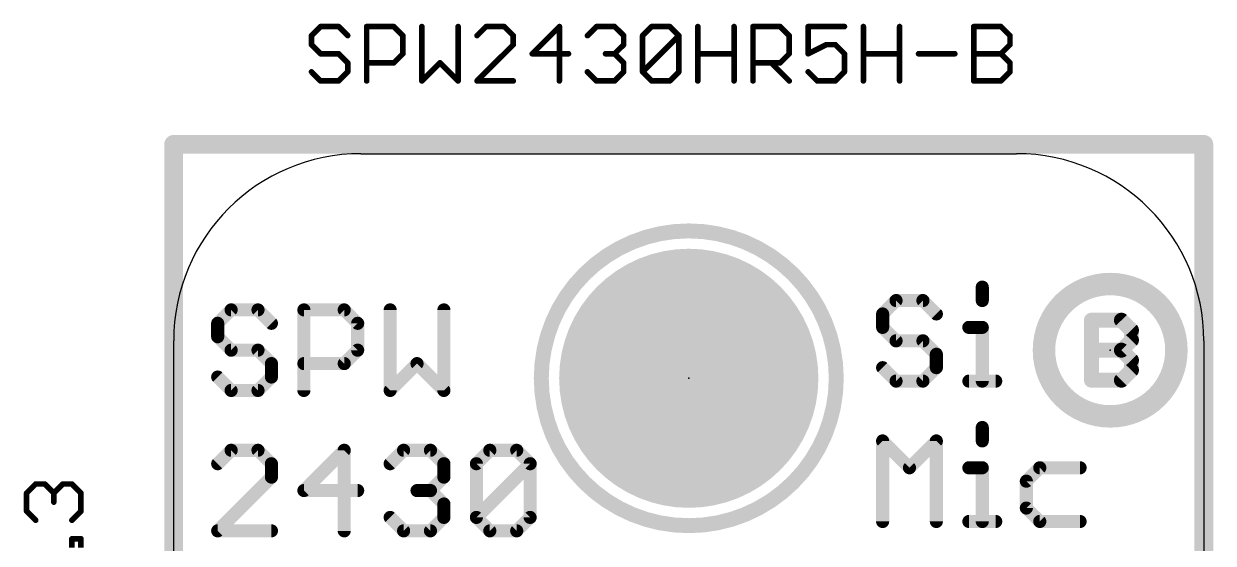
# Model space of a CAD drawing. Extents: x -2 to 14.1, y -0.1 to 17.5.
# Drawn here: x -2.03 to 14.1, y 10.46 to 17.51 of the extents above; entities that cross this region are included whole.
import ezdxf

# ---------------------------------------------------------------- set-up
doc = ezdxf.new("R2010")
doc.units = 0
for name, color, linetype in [('1', 12, 'CONTINUOUS'), ('16', 132, 'CONTINUOUS'), ('17', 110, 'CONTINUOUS'), ('20', 53, 'CONTINUOUS'), ('21', 40, 'CONTINUOUS'), ('23', 53, 'CONTINUOUS'), ('27', 253, 'CONTINUOUS')]:
    doc.layers.add(name, color=color, linetype=linetype)

# ---------------------------------------------------------------- blocks, each defined once
blk = doc.blocks.new('ROUNDP')
at = {"const_width": 0.5}
blk.add_lwpolyline([(0, -0.25, 1), (0, 0.25, 1), (0, -0.25)], format="xyb", dxfattribs=at)

msp = doc.modelspace()

# ---------------------------------------------------------------- linework, layer by layer
at = {"layer": '1', "const_width": 0.254}
for points in [[(0, 0), (0, 15.875)], [(0, 15.875), (13.97, 15.875)], [(13.97, 15.875), (13.97, 0)]]:
    msp.add_lwpolyline(points, dxfattribs=at)
at = {"layer": '1', "const_width": 0.127}
for points in [[(0.0635, 15.875, 1), (-0.0635, 15.875)], [(0, 15.9385, 1), (0, 15.8115)], [(14.0335, 15.875, 1), (13.9065, 15.875)], [(13.97, 15.8115, 1), (13.97, 15.9385)]]:
    msp.add_lwpolyline(points, format="xyb", dxfattribs=at)
at = {"layer": '16', "const_width": 0.254}
for points in [[(0, 0.254), (0, 15.875)], [(0, 15.875), (13.97, 15.875)], [(13.97, 15.875), (13.97, 0)]]:
    msp.add_lwpolyline(points, dxfattribs=at)
at = {"layer": '16', "const_width": 0.127}
for points in [[(0.0635, 15.875, 1), (-0.0635, 15.875)], [(0, 15.9385, 1), (0, 15.8115)], [(14.0335, 15.875, 1), (13.9065, 15.875)], [(13.97, 15.8115, 1), (13.97, 15.9385)]]:
    msp.add_lwpolyline(points, format="xyb", dxfattribs=at)
at = {"layer": '20'}
for p, q in [((2.54, 15.748), (11.43, 15.748)), ((0, 0), (0, 13.208)), ((13.97, 13.208), (13.97, 0))]:
    msp.add_line(p, q, dxfattribs=at)
for centre, start, end in [((2.54, 13.208), 90, 180), ((11.43, 13.208), 0, 90)]:
    msp.add_arc(centre, 2.54, start, end, dxfattribs=at)
at = {"layer": '21'}
for points, const_width in [([(6.985, 10.7, 1), (6.985, 14.7, 1), (6.985, 10.7)], 0.2032), ([(12.7, 12.183, 1), (12.7, 13.979, 1), (12.7, 12.183)], 0.3048), ([(11.0099, 13.9372, 1), (10.921, 13.9372)], 0.0889), ([(0.7791, 13.6725, 1), (0.7791, 13.5836)], 0.0889), ([(0.8105, 13.5966, 1), (0.7477, 13.6595)], 0.0889), ([(1.1749, 13.6595, 1), (1.112, 13.5966)], 0.0889), ([(1.1435, 13.5836, 1), (1.1435, 13.6725)], 0.0889), ([(1.8107, 13.628, 1), (1.7218, 13.628)], 0.0889), ([(1.7663, 13.6725, 1), (1.7663, 13.5836)], 0.0889), ([(2.3443, 13.6595, 1), (2.2814, 13.5966)], 0.0889), ([(2.3129, 13.5836, 1), (2.3129, 13.6725)], 0.0889), ([(2.9801, 13.628, 1), (2.8912, 13.628)], 0.0889), ([(3.7089, 13.628, 1), (3.62, 13.628)], 0.0889), ([(9.7961, 13.7995, 1), (9.7961, 13.7106)], 0.0889), ([(9.8275, 13.7236, 1), (9.7647, 13.7865)], 0.0889), ([(10.1919, 13.7865, 1), (10.129, 13.7236)], 0.0889), ([(10.1605, 13.7106, 1), (10.1605, 13.7995)], 0.0889), ([(10.921, 13.755, 1), (11.0099, 13.755)], 0.0889), ([(9.6584, 13.5728, 1), (9.5695, 13.5728)], 0.0889), ([(9.5825, 13.6043, 1), (9.6453, 13.5414)], 0.0889), ([(10.3112, 13.5414, 1), (10.3741, 13.6043)], 0.0889), ([(12.4968, 13.4881, 1), (12.3952, 13.4881)], 0.1016), ([(12.446, 13.5389, 1), (12.446, 13.4373)], 0.1016), ([(12.8887, 13.524, 1), (12.8168, 13.4522)], 0.1016), ([(12.8527, 13.4373, 1), (12.8527, 13.5389)], 0.1016), ([(0.6413, 13.4458, 1), (0.5524, 13.4458)], 0.0889), ([(0.5655, 13.4773, 1), (0.6283, 13.4144)], 0.0889), ([(1.2942, 13.4144, 1), (1.3571, 13.4773)], 0.0889), ([(2.5395, 13.4458, 1), (2.4506, 13.4458)], 0.0889), ([(2.4636, 13.4144, 1), (2.5265, 13.4773)], 0.0889), ([(9.6453, 13.4221, 1), (9.5825, 13.3592)], 0.0889), ([(9.5695, 13.3907, 1), (9.6584, 13.3907)], 0.0889), ([(10.7833, 13.4351, 1), (10.7833, 13.3462)], 0.0889), ([(11.0099, 13.3907, 1), (10.921, 13.3907)], 0.0889), ([(10.9655, 13.3462, 1), (10.9655, 13.4351)], 0.0889), ([(13.0391, 13.3525, 1), (12.9375, 13.3525)], 0.1016), ([(12.9524, 13.3166, 1), (13.0242, 13.3884)], 0.1016), ([(0.6283, 13.2951, 1), (0.5655, 13.2322)], 0.0889), ([(0.5524, 13.2637, 1), (0.6413, 13.2637)], 0.0889), ([(9.7961, 13.2529, 1), (9.7961, 13.164)], 0.0889), ([(9.7647, 13.177, 1), (9.8275, 13.2399)], 0.0889), ([(10.1919, 13.2399, 1), (10.129, 13.177)], 0.0889), ([(10.1605, 13.164, 1), (10.1605, 13.2529)], 0.0889), ([(12.9375, 13.2169, 1), (13.0391, 13.2169)], 0.1016), ([(13.0242, 13.181, 1), (12.9524, 13.2528)], 0.1016), ([(0.7791, 13.1259, 1), (0.7791, 13.037)], 0.0889), ([(0.7477, 13.05, 1), (0.8105, 13.1129)], 0.0889), ([(1.1749, 13.1129, 1), (1.112, 13.05)], 0.0889), ([(1.1435, 13.037, 1), (1.1435, 13.1259)], 0.0889), ([(2.4506, 13.0815, 1), (2.5395, 13.0815)], 0.0889), ([(2.5265, 13.05, 1), (2.4636, 13.1129)], 0.0889), ([(10.3871, 13.0263, 1), (10.2982, 13.0263)], 0.0889), ([(10.3112, 12.9948, 1), (10.3741, 13.0577)], 0.0889), ([(12.446, 13.1321, 1), (12.446, 13.0305)], 0.1016), ([(12.8887, 13.1173, 1), (12.8168, 13.0454)], 0.1016), ([(12.8168, 13.1173, 1), (12.8887, 13.0454)], 0.1016), ([(12.8527, 13.0305, 1), (12.8527, 13.1321)], 0.1016), ([(1.3701, 12.8993, 1), (1.2812, 12.8993)], 0.0889), ([(1.2942, 12.8678, 1), (1.3571, 12.9307)], 0.0889), ([(1.7663, 12.9437, 1), (1.7663, 12.8548)], 0.0889), ([(2.2814, 12.9307, 1), (2.3443, 12.8678)], 0.0889), ([(2.3129, 12.8548, 1), (2.3129, 12.9437)], 0.0889), ([(3.3315, 12.9307, 1), (3.2686, 12.8678)], 0.0889), ([(3.3315, 12.8678, 1), (3.2686, 12.9307)], 0.0889), ([(9.6453, 12.8755, 1), (9.5825, 12.8127)], 0.0889), ([(10.3741, 12.8127, 1), (10.3112, 12.8755)], 0.0889), ([(13.0391, 12.9458, 1), (12.9375, 12.9458)], 0.1016), ([(12.9524, 12.9098, 1), (13.0242, 12.9817)], 0.1016), ([(13.0242, 12.7743, 1), (12.9524, 12.8461)], 0.1016), ([(0.6283, 12.7485, 1), (0.5655, 12.6857)], 0.0889), ([(1.2812, 12.7171, 1), (1.3701, 12.7171)], 0.0889), ([(1.3571, 12.6857, 1), (1.2942, 12.7485)], 0.0889), ([(9.7961, 12.7064, 1), (9.7961, 12.6175)], 0.0889), ([(10.1605, 12.6175, 1), (10.1605, 12.7064)], 0.0889), ([(10.2982, 12.8441, 1), (10.3871, 12.8441)], 0.0889), ([(10.7833, 12.7064, 1), (10.7833, 12.6175)], 0.0889), ([(11.1477, 12.6175, 1), (11.1477, 12.7064)], 0.0889), ([(12.446, 12.7254, 1), (12.446, 12.6238)], 0.1016), ([(12.8168, 12.7105, 1), (12.8887, 12.6387)], 0.1016), ([(12.8527, 12.6238, 1), (12.8527, 12.7254)], 0.1016), ([(12.9375, 12.8102, 1), (13.0391, 12.8102)], 0.1016), ([(0.7791, 12.5793, 1), (0.7791, 12.4905)], 0.0889), ([(0.7477, 12.5035, 1), (0.8105, 12.5663)], 0.0889), ([(1.112, 12.5663, 1), (1.1749, 12.5035)], 0.0889), ([(1.1435, 12.4905, 1), (1.1435, 12.5793)], 0.0889), ([(2.9043, 12.5663, 1), (2.9671, 12.5035)], 0.0889), ([(3.633, 12.5035, 1), (3.6959, 12.5663)], 0.0889), ([(9.7647, 12.6305, 1), (9.8275, 12.6933)], 0.0889), ([(10.129, 12.6933, 1), (10.1919, 12.6305)], 0.0889), ([(10.921, 12.6619, 1), (11.0099, 12.6619)], 0.0889), ([(12.3952, 12.6746, 1), (12.4968, 12.6746)], 0.1016), ([(1.7218, 12.5349, 1), (1.8107, 12.5349)], 0.0889), ([(2.8912, 12.5349, 1), (2.9801, 12.5349)], 0.0889), ([(3.62, 12.5349, 1), (3.7089, 12.5349)], 0.0889), ([(11.0099, 12.0322, 1), (10.921, 12.0322)], 0.0889), ([(9.6584, 11.85, 1), (9.5695, 11.85)], 0.0889), ([(9.6453, 11.8815, 1), (9.5825, 11.8186)], 0.0889), ([(10.3871, 11.85, 1), (10.2982, 11.85)], 0.0889), ([(10.3741, 11.8186, 1), (10.3112, 11.8815)], 0.0889), ([(0.7791, 11.7675, 1), (0.7791, 11.6786)], 0.0889), ([(0.8105, 11.6916, 1), (0.7477, 11.7545)], 0.0889), ([(1.1749, 11.7545, 1), (1.112, 11.6916)], 0.0889), ([(1.1435, 11.6786, 1), (1.1435, 11.7675)], 0.0889), ([(2.3573, 11.723, 1), (2.2684, 11.723)], 0.0889), ([(2.3443, 11.6916, 1), (2.2814, 11.7545)], 0.0889), ([(3.1179, 11.7675, 1), (3.1179, 11.6786)], 0.0889), ([(3.1493, 11.6916, 1), (3.0865, 11.7545)], 0.0889), ([(3.5137, 11.7545, 1), (3.4508, 11.6916)], 0.0889), ([(3.4823, 11.6786, 1), (3.4823, 11.7675)], 0.0889), ([(4.2873, 11.7675, 1), (4.2873, 11.6786)], 0.0889), ([(4.3187, 11.6916, 1), (4.2558, 11.7545)], 0.0889), ([(4.6831, 11.7545, 1), (4.6202, 11.6916)], 0.0889), ([(4.6517, 11.6786, 1), (4.6517, 11.7675)], 0.0889), ([(10.921, 11.85, 1), (11.0099, 11.85)], 0.0889), ([(0.5655, 11.5723, 1), (0.6283, 11.5094)], 0.0889), ([(1.3701, 11.5408, 1), (1.2812, 11.5408)], 0.0889), ([(1.2942, 11.5094, 1), (1.3571, 11.5723)], 0.0889), ([(2.9043, 11.5723, 1), (2.9671, 11.5094)], 0.0889), ([(3.7089, 11.5408, 1), (3.62, 11.5408)], 0.0889), ([(3.633, 11.5094, 1), (3.6959, 11.5723)], 0.0889), ([(4.1495, 11.5408, 1), (4.0606, 11.5408)], 0.0889), ([(4.0737, 11.5723, 1), (4.1365, 11.5094)], 0.0889), ([(4.8783, 11.5408, 1), (4.7894, 11.5408)], 0.0889), ([(4.8024, 11.5094, 1), (4.8653, 11.5723)], 0.0889), ([(4.8653, 11.5094, 1), (4.8024, 11.5723)], 0.0889), ([(9.9468, 11.5171, 1), (10.0097, 11.4542)], 0.0889), ([(9.9468, 11.4542, 1), (10.0097, 11.5171)], 0.0889), ([(10.7833, 11.5301, 1), (10.7833, 11.4412)], 0.0889), ([(11.0099, 11.4857, 1), (10.921, 11.4857)], 0.0889), ([(10.9655, 11.4412, 1), (10.9655, 11.5301)], 0.0889), ([(11.7451, 11.5301, 1), (11.7451, 11.4412)], 0.0889), ([(11.7765, 11.4542, 1), (11.7137, 11.5171)], 0.0889), ([(12.2916, 11.4412, 1), (12.2916, 11.5301)], 0.0889), ([(1.2812, 11.3587, 1), (1.3701, 11.3587)], 0.0889), ([(1.3571, 11.3272, 1), (1.2942, 11.3901)], 0.0889), ([(3.62, 11.3587, 1), (3.7089, 11.3587)], 0.0889), ([(3.6959, 11.3272, 1), (3.633, 11.3901)], 0.0889), ([(11.6073, 11.3035, 1), (11.5184, 11.3035)], 0.0889), ([(11.5315, 11.3349, 1), (11.5943, 11.272)], 0.0889), ([(1.7663, 11.2209, 1), (1.7663, 11.132)], 0.0889), ([(1.7349, 11.2079, 1), (1.7977, 11.145)], 0.0889), ([(2.495, 11.132, 1), (2.495, 11.2209)], 0.0889), ([(3.3001, 11.2209, 1), (3.3001, 11.132)], 0.0889), ([(3.5137, 11.2079, 1), (3.4508, 11.145)], 0.0889), ([(3.4508, 11.2079, 1), (3.5137, 11.145)], 0.0889), ([(3.4823, 11.132, 1), (3.4823, 11.2209)], 0.0889), ([(3.7089, 10.9943, 1), (3.62, 10.9943)], 0.0889), ([(3.633, 10.9628, 1), (3.6959, 11.0257)], 0.0889), ([(11.5943, 10.9705, 1), (11.5315, 10.9077)], 0.0889), ([(11.5184, 10.9391, 1), (11.6073, 10.9391)], 0.0889), ([(2.9671, 10.8435, 1), (2.9043, 10.7807)], 0.0889), ([(3.62, 10.8121, 1), (3.7089, 10.8121)], 0.0889), ([(3.6959, 10.7807, 1), (3.633, 10.8435)], 0.0889), ([(4.1365, 10.8435, 1), (4.0737, 10.7807)], 0.0889), ([(4.0737, 10.8435, 1), (4.1365, 10.7807)], 0.0889), ([(4.0606, 10.8121, 1), (4.1495, 10.8121)], 0.0889), ([(4.7894, 10.8121, 1), (4.8783, 10.8121)], 0.0889), ([(4.8653, 10.7807, 1), (4.8024, 10.8435)], 0.0889), ([(10.7833, 10.8013, 1), (10.7833, 10.7125)], 0.0889), ([(11.1477, 10.7125, 1), (11.1477, 10.8013)], 0.0889), ([(11.7451, 10.8013, 1), (11.7451, 10.7125)], 0.0889), ([(11.7137, 10.7255, 1), (11.7765, 10.7883)], 0.0889), ([(12.2916, 10.7125, 1), (12.2916, 10.8013)], 0.0889), ([(0.5969, 10.6744, 1), (0.5969, 10.5855)], 0.0889), ([(0.5655, 10.6613, 1), (0.6283, 10.5985)], 0.0889), ([(1.3257, 10.5855, 1), (1.3257, 10.6744)], 0.0889), ([(2.2684, 10.6299, 1), (2.3573, 10.6299)], 0.0889), ([(3.1179, 10.6744, 1), (3.1179, 10.5855)], 0.0889), ([(3.0865, 10.5985, 1), (3.1493, 10.6613)], 0.0889), ([(3.4508, 10.6613, 1), (3.5137, 10.5985)], 0.0889), ([(3.4823, 10.5855, 1), (3.4823, 10.6744)], 0.0889), ([(4.2873, 10.6744, 1), (4.2873, 10.5855)], 0.0889), ([(4.2558, 10.5985, 1), (4.3187, 10.6613)], 0.0889), ([(4.6202, 10.6613, 1), (4.6831, 10.5985)], 0.0889), ([(4.6517, 10.5855, 1), (4.6517, 10.6744)], 0.0889), ([(9.5695, 10.7569, 1), (9.6584, 10.7569)], 0.0889), ([(10.2982, 10.7569, 1), (10.3871, 10.7569)], 0.0889), ([(10.921, 10.7569, 1), (11.0099, 10.7569)], 0.0889)]:
    msp.add_lwpolyline(points, format="xyb", dxfattribs=dict(at, const_width=const_width))
for points, const_width in [([(10.9655, 13.9372), (10.9655, 13.755)], 0.1778), ([(0.7791, 13.628), (0.5969, 13.4458)], 0.1778), ([(1.1435, 13.628), (0.7791, 13.628)], 0.1778), ([(1.3257, 13.4458), (1.1435, 13.628)], 0.1778), ([(1.7663, 12.5349), (1.7663, 13.628)], 0.1778), ([(1.7663, 13.628), (2.3129, 13.628)], 0.1778), ([(2.3129, 13.628), (2.495, 13.4458)], 0.1778), ([(2.9357, 13.628), (2.9357, 12.5349)], 0.1778), ([(3.6644, 12.5349), (3.6644, 13.628)], 0.1778), ([(9.7961, 13.755), (9.6139, 13.5728)], 0.1778), ([(10.1605, 13.755), (9.7961, 13.755)], 0.1778), ([(10.3427, 13.5728), (10.1605, 13.755)], 0.1778), ([(9.6139, 13.5728), (9.6139, 13.3907)], 0.1778), ([(12.446, 12.6746), (12.446, 13.4881)], 0.2032), ([(12.446, 13.4881), (12.8527, 13.4881)], 0.2032), ([(12.8527, 13.4881), (12.9883, 13.3525)], 0.2032), ([(0.5969, 13.4458), (0.5969, 13.2637)], 0.1778), ([(2.495, 13.4458), (2.495, 13.0815)], 0.1778), ([(9.6139, 13.3907), (9.7961, 13.2085)], 0.1778), ([(10.7833, 13.3907), (10.9655, 13.3907)], 0.1778), ([(10.9655, 13.3907), (10.9655, 12.6619)], 0.1778), ([(12.9883, 13.3525), (12.9883, 13.2169)], 0.2032), ([(0.5969, 13.2637), (0.7791, 13.0815)], 0.1778), ([(9.7961, 13.2085), (10.1605, 13.2085)], 0.1778), ([(10.1605, 13.2085), (10.3427, 13.0263)], 0.1778), ([(12.9883, 13.2169), (12.8527, 13.0813)], 0.2032), ([(0.7791, 13.0815), (1.1435, 13.0815)], 0.1778), ([(1.1435, 13.0815), (1.3257, 12.8993)], 0.1778), ([(2.495, 13.0815), (2.3129, 12.8993)], 0.1778), ([(10.3427, 13.0263), (10.3427, 12.8441)], 0.1778), ([(12.446, 13.0813), (12.8527, 13.0813)], 0.2032), ([(12.8527, 13.0813), (12.9883, 12.9458)], 0.2032), ([(1.3257, 12.8993), (1.3257, 12.7171)], 0.1778), ([(2.3129, 12.8993), (1.7663, 12.8993)], 0.1778), ([(2.9357, 12.5349), (3.3001, 12.8993)], 0.1778), ([(3.3001, 12.8993), (3.6644, 12.5349)], 0.1778), ([(9.7961, 12.6619), (9.6139, 12.8441)], 0.1778), ([(10.3427, 12.8441), (10.1605, 12.6619)], 0.1778), ([(12.9883, 12.8102), (12.8527, 12.6746)], 0.2032), ([(12.9883, 12.9458), (12.9883, 12.8102)], 0.2032), ([(0.7791, 12.5349), (0.5969, 12.7171)], 0.1778), ([(1.3257, 12.7171), (1.1435, 12.5349)], 0.1778), ([(10.1605, 12.6619), (9.7961, 12.6619)], 0.1778), ([(10.7833, 12.6619), (11.1477, 12.6619)], 0.1778), ([(12.8527, 12.6746), (12.446, 12.6746)], 0.2032), ([(1.1435, 12.5349), (0.7791, 12.5349)], 0.1778), ([(10.9655, 12.0322), (10.9655, 11.85)], 0.1778), ([(9.6139, 10.7569), (9.6139, 11.85)], 0.1778), ([(9.6139, 11.85), (9.9783, 11.4857)], 0.1778), ([(9.9783, 11.4857), (10.3427, 11.85)], 0.1778), ([(10.3427, 11.85), (10.3427, 10.7569)], 0.1778), ([(0.7791, 11.723), (0.5969, 11.5408)], 0.1778), ([(1.1435, 11.723), (0.7791, 11.723)], 0.1778), ([(1.3257, 11.5408), (1.1435, 11.723)], 0.1778), ([(2.3129, 11.723), (1.7663, 11.1765)], 0.1778), ([(2.3129, 10.6299), (2.3129, 11.723)], 0.1778), ([(2.9357, 11.5408), (3.1179, 11.723)], 0.1778), ([(3.1179, 11.723), (3.4823, 11.723)], 0.1778), ([(3.4823, 11.723), (3.6644, 11.5408)], 0.1778), ([(4.1051, 11.5408), (4.2873, 11.723)], 0.1778), ([(4.2873, 11.723), (4.6517, 11.723)], 0.1778), ([(4.6517, 11.723), (4.8338, 11.5408)], 0.1778), ([(1.3257, 11.3587), (1.3257, 11.5408)], 0.1778), ([(3.6644, 11.5408), (3.6644, 11.3587)], 0.1778), ([(4.1051, 10.8121), (4.1051, 11.5408)], 0.1778), ([(4.1051, 10.8121), (4.8338, 11.5408)], 0.1778), ([(4.8338, 11.5408), (4.8338, 10.8121)], 0.1778), ([(10.7833, 11.4857), (10.9655, 11.4857)], 0.1778), ([(10.9655, 11.4857), (10.9655, 10.7569)], 0.1778), ([(11.7451, 11.4857), (11.5629, 11.3035)], 0.1778), ([(12.2916, 11.4857), (11.7451, 11.4857)], 0.1778), ([(0.5969, 10.6299), (1.3257, 11.3587)], 0.1778), ([(3.6644, 11.3587), (3.4823, 11.1765)], 0.1778), ([(11.5629, 11.3035), (11.5629, 10.9391)], 0.1778), ([(1.7663, 11.1765), (2.495, 11.1765)], 0.1778), ([(3.4823, 11.1765), (3.3001, 11.1765)], 0.1778), ([(3.4823, 11.1765), (3.6644, 10.9943)], 0.1778), ([(3.6644, 10.9943), (3.6644, 10.8121)], 0.1778), ([(11.5629, 10.9391), (11.7451, 10.7569)], 0.1778), ([(3.1179, 10.6299), (2.9357, 10.8121)], 0.1778), ([(3.6644, 10.8121), (3.4823, 10.6299)], 0.1778), ([(4.2873, 10.6299), (4.1051, 10.8121)], 0.1778), ([(4.8338, 10.8121), (4.6517, 10.6299)], 0.1778), ([(10.7833, 10.7569), (11.1477, 10.7569)], 0.1778), ([(11.7451, 10.7569), (12.2916, 10.7569)], 0.1778), ([(1.3257, 10.6299), (0.5969, 10.6299)], 0.1778), ([(3.4823, 10.6299), (3.1179, 10.6299)], 0.1778), ([(4.6517, 10.6299), (4.2873, 10.6299)], 0.1778)]:
    msp.add_lwpolyline(points, dxfattribs=dict(at, const_width=const_width))
at = {"layer": '23'}
for p in [(12.7, 13.081), (6.985, 12.7)]:
    msp.add_point(p, dxfattribs=at)
at = {"layer": '27', "const_width": 0.0762}
for points in [[(1.9916, 17.4725), (1.8687, 17.3497)], [(2.2373, 17.4725), (1.9916, 17.4725)], [(2.3602, 17.3497), (2.2373, 17.4725)], [(2.6171, 16.7353), (2.6171, 17.4725)], [(2.6171, 17.4725), (2.9857, 17.4725)], [(2.9857, 17.4725), (3.1086, 17.3497)], [(3.3655, 17.4725), (3.3655, 16.7353)], [(3.857, 16.7353), (3.857, 17.4725)], [(4.2368, 17.4725), (4.1139, 17.3497)], [(4.4826, 17.4725), (4.2368, 17.4725)], [(4.6054, 17.3497), (4.4826, 17.4725)], [(5.231, 17.4725), (4.8624, 17.1039)], [(5.231, 16.7353), (5.231, 17.4725)], [(5.6108, 17.3497), (5.7336, 17.4725)], [(5.7336, 17.4725), (5.9794, 17.4725)], [(5.9794, 17.4725), (6.1023, 17.3497)], [(6.3592, 17.3497), (6.4821, 17.4725)], [(6.4821, 17.4725), (6.7278, 17.4725)], [(6.7278, 17.4725), (6.8507, 17.3497)], [(7.1076, 16.7353), (7.1076, 17.4725)], [(7.5991, 17.4725), (7.5991, 16.7353)], [(7.856, 16.7353), (7.856, 17.4725)], [(7.856, 17.4725), (8.2246, 17.4725)], [(8.2246, 17.4725), (8.3475, 17.3497)], [(9.0959, 17.4725), (8.6044, 17.4725)], [(8.6044, 17.4725), (8.6044, 17.1039)], [(9.3529, 16.7353), (9.3529, 17.4725)], [(9.8443, 17.4725), (9.8443, 16.7353)], [(10.8497, 16.7353), (10.8497, 17.4725)], [(10.8497, 17.4725), (11.2183, 17.4725)], [(11.2183, 17.4725), (11.3412, 17.3497)], [(1.8687, 17.3497), (1.8687, 17.2268)], [(1.8687, 17.2268), (1.9916, 17.1039)], [(3.1086, 17.3497), (3.1086, 17.1039)], [(4.1139, 16.7353), (4.6054, 17.2268)], [(4.6054, 17.2268), (4.6054, 17.3497)], [(6.1023, 17.2268), (5.9794, 17.1039)], [(6.1023, 17.3497), (6.1023, 17.2268)], [(6.3592, 16.8582), (6.3592, 17.3497)], [(6.3592, 16.8582), (6.8507, 17.3497)], [(6.8507, 17.3497), (6.8507, 16.8582)], [(8.3475, 17.3497), (8.3475, 17.1039)], [(8.6044, 17.1039), (8.8502, 17.2268)], [(8.8502, 17.2268), (8.9731, 17.2268)], [(8.9731, 17.2268), (9.0959, 17.1039)], [(11.3412, 17.2268), (11.2183, 17.1039)], [(11.3412, 17.3497), (11.3412, 17.2268)], [(1.9916, 17.1039), (2.2373, 17.1039)], [(2.2373, 17.1039), (2.3602, 16.981)], [(3.1086, 17.1039), (2.9857, 16.981)], [(4.8624, 17.1039), (5.3538, 17.1039)], [(5.9794, 17.1039), (5.8565, 17.1039)], [(5.9794, 17.1039), (6.1023, 16.981)], [(7.1076, 17.1039), (7.5991, 17.1039)], [(8.3475, 17.1039), (8.2246, 16.981)], [(9.0959, 17.1039), (9.0959, 16.8582)], [(9.3529, 17.1039), (9.8443, 17.1039)], [(10.1013, 17.1039), (10.5928, 17.1039)], [(10.8497, 17.1039), (11.2183, 17.1039)], [(11.2183, 17.1039), (11.3412, 16.981)], [(2.3602, 16.981), (2.3602, 16.8582)], [(2.9857, 16.981), (2.6171, 16.981)], [(3.3655, 16.7353), (3.6113, 16.981)], [(3.6113, 16.981), (3.857, 16.7353)], [(6.1023, 16.981), (6.1023, 16.8582)], [(8.2246, 16.981), (7.856, 16.981)], [(8.1018, 16.981), (8.3475, 16.7353)], [(11.3412, 16.981), (11.3412, 16.8582)], [(1.9916, 16.7353), (1.8687, 16.8582)], [(2.3602, 16.8582), (2.2373, 16.7353)], [(5.7336, 16.7353), (5.6108, 16.8582)], [(6.1023, 16.8582), (5.9794, 16.7353)], [(6.4821, 16.7353), (6.3592, 16.8582)], [(6.8507, 16.8582), (6.7278, 16.7353)], [(8.7273, 16.7353), (8.6044, 16.8582)], [(9.0959, 16.8582), (8.9731, 16.7353)], [(11.3412, 16.8582), (11.2183, 16.7353)], [(2.2373, 16.7353), (1.9916, 16.7353)], [(4.6054, 16.7353), (4.1139, 16.7353)], [(5.9794, 16.7353), (5.7336, 16.7353)], [(6.7278, 16.7353), (6.4821, 16.7353)], [(8.9731, 16.7353), (8.7273, 16.7353)], [(11.2183, 16.7353), (10.8497, 16.7353)], [(-1.9945, 11.1423), (-1.8717, 11.2652)], [(-1.8717, 11.2652), (-1.7488, 11.2652)], [(-1.7488, 11.2652), (-1.6259, 11.1423)], [(-1.6259, 11.1423), (-1.503, 11.2652)], [(-1.503, 11.2652), (-1.3802, 11.2652)], [(-1.3802, 11.2652), (-1.2573, 11.1423)], [(-1.9945, 10.8966), (-1.9945, 11.1423)], [(-1.6259, 11.1423), (-1.6259, 11.0194)], [(-1.2573, 11.1423), (-1.2573, 10.8966)], [(-1.8717, 10.7737), (-1.9945, 10.8966)], [(-1.2573, 10.8966), (-1.3802, 10.7737)], [(-1.3802, 10.3995), (-1.3802, 10.5223)], [(-1.3802, 10.5223), (-1.2573, 10.5223)], [(-1.2573, 10.5223), (-1.2573, 10.3995)]]:
    msp.add_lwpolyline(points, dxfattribs=at)
at = {"layer": '27', "const_width": 0.0381}
for points in [[(1.9916, 17.4916, 1), (1.9916, 17.4535)], [(2.005, 17.4591, 1), (1.9781, 17.486)], [(2.2508, 17.486, 1), (2.2238, 17.4591)], [(2.2373, 17.4535, 1), (2.2373, 17.4916)], [(2.6171, 17.4916, 1), (2.6171, 17.4535)], [(2.6362, 17.4725, 1), (2.5981, 17.4725)], [(2.9992, 17.486, 1), (2.9723, 17.4591)], [(2.9857, 17.4535, 1), (2.9857, 17.4916)], [(3.3846, 17.4725, 1), (3.3465, 17.4725)], [(3.8761, 17.4725, 1), (3.838, 17.4725)], [(4.2368, 17.4916, 1), (4.2368, 17.4535)], [(4.2503, 17.4591, 1), (4.2233, 17.486)], [(4.496, 17.486, 1), (4.4691, 17.4591)], [(4.4826, 17.4535, 1), (4.4826, 17.4916)], [(5.25, 17.4725, 1), (5.2119, 17.4725)], [(5.2444, 17.4591, 1), (5.2175, 17.486)], [(5.7336, 17.4916, 1), (5.7336, 17.4535)], [(5.7471, 17.4591, 1), (5.7202, 17.486)], [(5.9929, 17.486, 1), (5.9659, 17.4591)], [(5.9794, 17.4535, 1), (5.9794, 17.4916)], [(6.4821, 17.4916, 1), (6.4821, 17.4535)], [(6.4955, 17.4591, 1), (6.4686, 17.486)], [(6.7413, 17.486, 1), (6.7143, 17.4591)], [(6.7278, 17.4535, 1), (6.7278, 17.4916)], [(7.1267, 17.4725, 1), (7.0886, 17.4725)], [(7.6181, 17.4725, 1), (7.58, 17.4725)], [(7.8751, 17.4725, 1), (7.837, 17.4725)], [(7.856, 17.4916, 1), (7.856, 17.4535)], [(8.2381, 17.486, 1), (8.2112, 17.4591)], [(8.2246, 17.4535, 1), (8.2246, 17.4916)], [(8.6044, 17.4916, 1), (8.6044, 17.4535)], [(8.6235, 17.4725, 1), (8.5854, 17.4725)], [(9.0959, 17.4535, 1), (9.0959, 17.4916)], [(9.3719, 17.4725, 1), (9.3338, 17.4725)], [(9.8634, 17.4725, 1), (9.8253, 17.4725)], [(10.8687, 17.4725, 1), (10.8306, 17.4725)], [(10.8497, 17.4916, 1), (10.8497, 17.4535)], [(11.2318, 17.486, 1), (11.2048, 17.4591)], [(11.2183, 17.4535, 1), (11.2183, 17.4916)], [(1.8877, 17.3497, 1), (1.8496, 17.3497)], [(1.8552, 17.3631, 1), (1.8822, 17.3362)], [(1.8822, 17.2403, 1), (1.8552, 17.2133)], [(2.3467, 17.3362, 1), (2.3737, 17.3631)], [(3.1276, 17.3497, 1), (3.0895, 17.3497)], [(3.0951, 17.3362, 1), (3.1221, 17.3631)], [(4.1005, 17.3631, 1), (4.1274, 17.3362)], [(4.6245, 17.3497, 1), (4.5864, 17.3497)], [(4.592, 17.3362, 1), (4.6189, 17.3631)], [(4.6189, 17.2133, 1), (4.592, 17.2403)], [(5.5973, 17.3631, 1), (5.6242, 17.3362)], [(6.1213, 17.3497, 1), (6.0832, 17.3497)], [(6.0888, 17.3362, 1), (6.1157, 17.3631)], [(6.1157, 17.2133, 1), (6.0888, 17.2403)], [(6.3782, 17.3497, 1), (6.3401, 17.3497)], [(6.3457, 17.3631, 1), (6.3727, 17.3362)], [(6.8697, 17.3497, 1), (6.8316, 17.3497)], [(6.8641, 17.3362, 1), (6.8372, 17.3631)], [(6.8372, 17.3362, 1), (6.8641, 17.3631)], [(8.3666, 17.3497, 1), (8.3285, 17.3497)], [(8.334, 17.3362, 1), (8.361, 17.3631)], [(8.8502, 17.2458, 1), (8.8502, 17.2077)], [(8.8587, 17.2097, 1), (8.8417, 17.2438)], [(8.9865, 17.2403, 1), (8.9596, 17.2133)], [(8.9731, 17.2077, 1), (8.9731, 17.2458)], [(11.3602, 17.3497, 1), (11.3221, 17.3497)], [(11.3277, 17.3362, 1), (11.3546, 17.3631)], [(11.3546, 17.2133, 1), (11.3277, 17.2403)], [(1.8496, 17.2268, 1), (1.8877, 17.2268)], [(1.9916, 17.123, 1), (1.9916, 17.0849)], [(1.9781, 17.0904, 1), (2.005, 17.1174)], [(2.2508, 17.1174, 1), (2.2238, 17.0904)], [(2.2373, 17.0849, 1), (2.2373, 17.123)], [(3.0895, 17.1039, 1), (3.1276, 17.1039)], [(3.1221, 17.0904, 1), (3.0951, 17.1174)], [(4.5864, 17.2268, 1), (4.6245, 17.2268)], [(4.8489, 17.1174, 1), (4.8758, 17.0904)], [(4.8624, 17.123, 1), (4.8624, 17.0849)], [(5.3538, 17.0849, 1), (5.3538, 17.123)], [(5.8565, 17.123, 1), (5.8565, 17.0849)], [(5.9929, 17.1174, 1), (5.9659, 17.0904)], [(5.9659, 17.1174, 1), (5.9929, 17.0904)], [(5.9794, 17.0849, 1), (5.9794, 17.123)], [(6.0832, 17.2268, 1), (6.1213, 17.2268)], [(7.1076, 17.123, 1), (7.1076, 17.0849)], [(7.5991, 17.0849, 1), (7.5991, 17.123)], [(8.3285, 17.1039, 1), (8.3666, 17.1039)], [(8.361, 17.0904, 1), (8.334, 17.1174)], [(8.5959, 17.121, 1), (8.613, 17.0869)], [(8.5854, 17.1039, 1), (8.6235, 17.1039)], [(9.115, 17.1039, 1), (9.0769, 17.1039)], [(9.0825, 17.0904, 1), (9.1094, 17.1174)], [(9.3529, 17.123, 1), (9.3529, 17.0849)], [(9.8443, 17.0849, 1), (9.8443, 17.123)], [(10.1013, 17.123, 1), (10.1013, 17.0849)], [(10.5928, 17.0849, 1), (10.5928, 17.123)], [(10.8497, 17.123, 1), (10.8497, 17.0849)], [(11.2318, 17.1174, 1), (11.2048, 17.0904)], [(11.2048, 17.1174, 1), (11.2318, 17.0904)], [(11.2183, 17.0849, 1), (11.2183, 17.123)], [(11.3221, 17.2268, 1), (11.3602, 17.2268)], [(2.3792, 16.981, 1), (2.3411, 16.981)], [(2.3467, 16.9676, 1), (2.3737, 16.9945)], [(2.6171, 17.0001, 1), (2.6171, 16.962)], [(2.9723, 16.9945, 1), (2.9992, 16.9676)], [(2.9857, 16.962, 1), (2.9857, 17.0001)], [(3.6247, 16.9945, 1), (3.5978, 16.9676)], [(3.6247, 16.9676, 1), (3.5978, 16.9945)], [(6.1213, 16.981, 1), (6.0832, 16.981)], [(6.0888, 16.9676, 1), (6.1157, 16.9945)], [(7.856, 17.0001, 1), (7.856, 16.962)], [(8.1152, 16.9945, 1), (8.0883, 16.9676)], [(8.2112, 16.9945, 1), (8.2381, 16.9676)], [(8.2246, 16.962, 1), (8.2246, 17.0001)], [(11.3602, 16.981, 1), (11.3221, 16.981)], [(11.3277, 16.9676, 1), (11.3546, 16.9945)], [(1.8822, 16.8716, 1), (1.8552, 16.8447)], [(2.3411, 16.8582, 1), (2.3792, 16.8582)], [(2.3737, 16.8447, 1), (2.3467, 16.8716)], [(5.6242, 16.8716, 1), (5.5973, 16.8447)], [(6.0832, 16.8582, 1), (6.1213, 16.8582)], [(6.1157, 16.8447, 1), (6.0888, 16.8716)], [(6.3401, 16.8582, 1), (6.3782, 16.8582)], [(6.3727, 16.8716, 1), (6.3457, 16.8447)], [(6.3457, 16.8716, 1), (6.3727, 16.8447)], [(6.8316, 16.8582, 1), (6.8697, 16.8582)], [(6.8641, 16.8447, 1), (6.8372, 16.8716)], [(8.6179, 16.8716, 1), (8.591, 16.8447)], [(9.0769, 16.8582, 1), (9.115, 16.8582)], [(9.1094, 16.8447, 1), (9.0825, 16.8716)], [(11.3221, 16.8582, 1), (11.3602, 16.8582)], [(11.3546, 16.8447, 1), (11.3277, 16.8716)], [(1.9916, 16.7544, 1), (1.9916, 16.7163)], [(1.9781, 16.7218, 1), (2.005, 16.7488)], [(2.2238, 16.7488, 1), (2.2508, 16.7218)], [(2.2373, 16.7163, 1), (2.2373, 16.7544)], [(2.5981, 16.7353, 1), (2.6362, 16.7353)], [(3.3521, 16.7488, 1), (3.379, 16.7218)], [(3.3465, 16.7353, 1), (3.3846, 16.7353)], [(3.838, 16.7353, 1), (3.8761, 16.7353)], [(3.8435, 16.7218, 1), (3.8705, 16.7488)], [(4.1139, 16.7544, 1), (4.1139, 16.7163)], [(4.1005, 16.7488, 1), (4.1274, 16.7218)], [(4.6054, 16.7163, 1), (4.6054, 16.7544)], [(5.2119, 16.7353, 1), (5.25, 16.7353)], [(5.7336, 16.7544, 1), (5.7336, 16.7163)], [(5.7202, 16.7218, 1), (5.7471, 16.7488)], [(5.9659, 16.7488, 1), (5.9929, 16.7218)], [(5.9794, 16.7163, 1), (5.9794, 16.7544)], [(6.4821, 16.7544, 1), (6.4821, 16.7163)], [(6.4686, 16.7218, 1), (6.4955, 16.7488)], [(6.7143, 16.7488, 1), (6.7413, 16.7218)], [(6.7278, 16.7163, 1), (6.7278, 16.7544)], [(7.0886, 16.7353, 1), (7.1267, 16.7353)], [(7.58, 16.7353, 1), (7.6181, 16.7353)], [(7.837, 16.7353, 1), (7.8751, 16.7353)], [(8.334, 16.7218, 1), (8.361, 16.7488)], [(8.7273, 16.7544, 1), (8.7273, 16.7163)], [(8.7138, 16.7218, 1), (8.7408, 16.7488)], [(8.9596, 16.7488, 1), (8.9865, 16.7218)], [(8.9731, 16.7163, 1), (8.9731, 16.7544)], [(9.3338, 16.7353, 1), (9.3719, 16.7353)], [(9.8253, 16.7353, 1), (9.8634, 16.7353)], [(10.8497, 16.7544, 1), (10.8497, 16.7163)], [(10.8306, 16.7353, 1), (10.8687, 16.7353)], [(11.2048, 16.7488, 1), (11.2318, 16.7218)], [(11.2183, 16.7163, 1), (11.2183, 16.7544)], [(-1.8717, 11.2842, 1), (-1.8717, 11.2461)], [(-1.8582, 11.2517, 1), (-1.8851, 11.2786)], [(-1.7353, 11.2786, 1), (-1.7623, 11.2517)], [(-1.7488, 11.2461, 1), (-1.7488, 11.2842)], [(-1.503, 11.2842, 1), (-1.503, 11.2461)], [(-1.4896, 11.2517, 1), (-1.5165, 11.2786)], [(-1.3667, 11.2786, 1), (-1.3936, 11.2517)], [(-1.3802, 11.2461, 1), (-1.3802, 11.2842)], [(-2.008, 11.1558, 1), (-1.9811, 11.1288)], [(-1.9755, 11.1423, 1), (-2.0136, 11.1423)], [(-1.6069, 11.1423, 1), (-1.645, 11.1423)], [(-1.6394, 11.1558, 1), (-1.6124, 11.1288)], [(-1.6394, 11.1288, 1), (-1.6124, 11.1558)], [(-1.2383, 11.1423, 1), (-1.2764, 11.1423)], [(-1.2708, 11.1288, 1), (-1.2438, 11.1558)], [(-1.645, 11.0194, 1), (-1.6069, 11.0194)], [(-1.9811, 10.91, 1), (-2.008, 10.8831)], [(-2.0136, 10.8966, 1), (-1.9755, 10.8966)], [(-1.2764, 10.8966, 1), (-1.2383, 10.8966)], [(-1.2438, 10.8831, 1), (-1.2708, 10.91)], [(-1.8851, 10.7602, 1), (-1.8582, 10.7872)], [(-1.3936, 10.7872, 1), (-1.3667, 10.7602)], [(-1.3611, 10.5223, 1), (-1.3992, 10.5223)], [(-1.3802, 10.5414, 1), (-1.3802, 10.5033)], [(-1.2383, 10.5223, 1), (-1.2764, 10.5223)], [(-1.2573, 10.5033, 1), (-1.2573, 10.5414)]]:
    msp.add_lwpolyline(points, format="xyb", dxfattribs=at)

# ---------------------------------------------------------------- block references
at = {"layer": '17', "xscale": 3.516, "yscale": 3.516}
msp.add_blockref('ROUNDP', (6.985, 12.7), dxfattribs=at)
msp.add_blockref('ROUNDP', (6.985, 12.7), dxfattribs=at)

doc.saveas('drawing.dxf')
